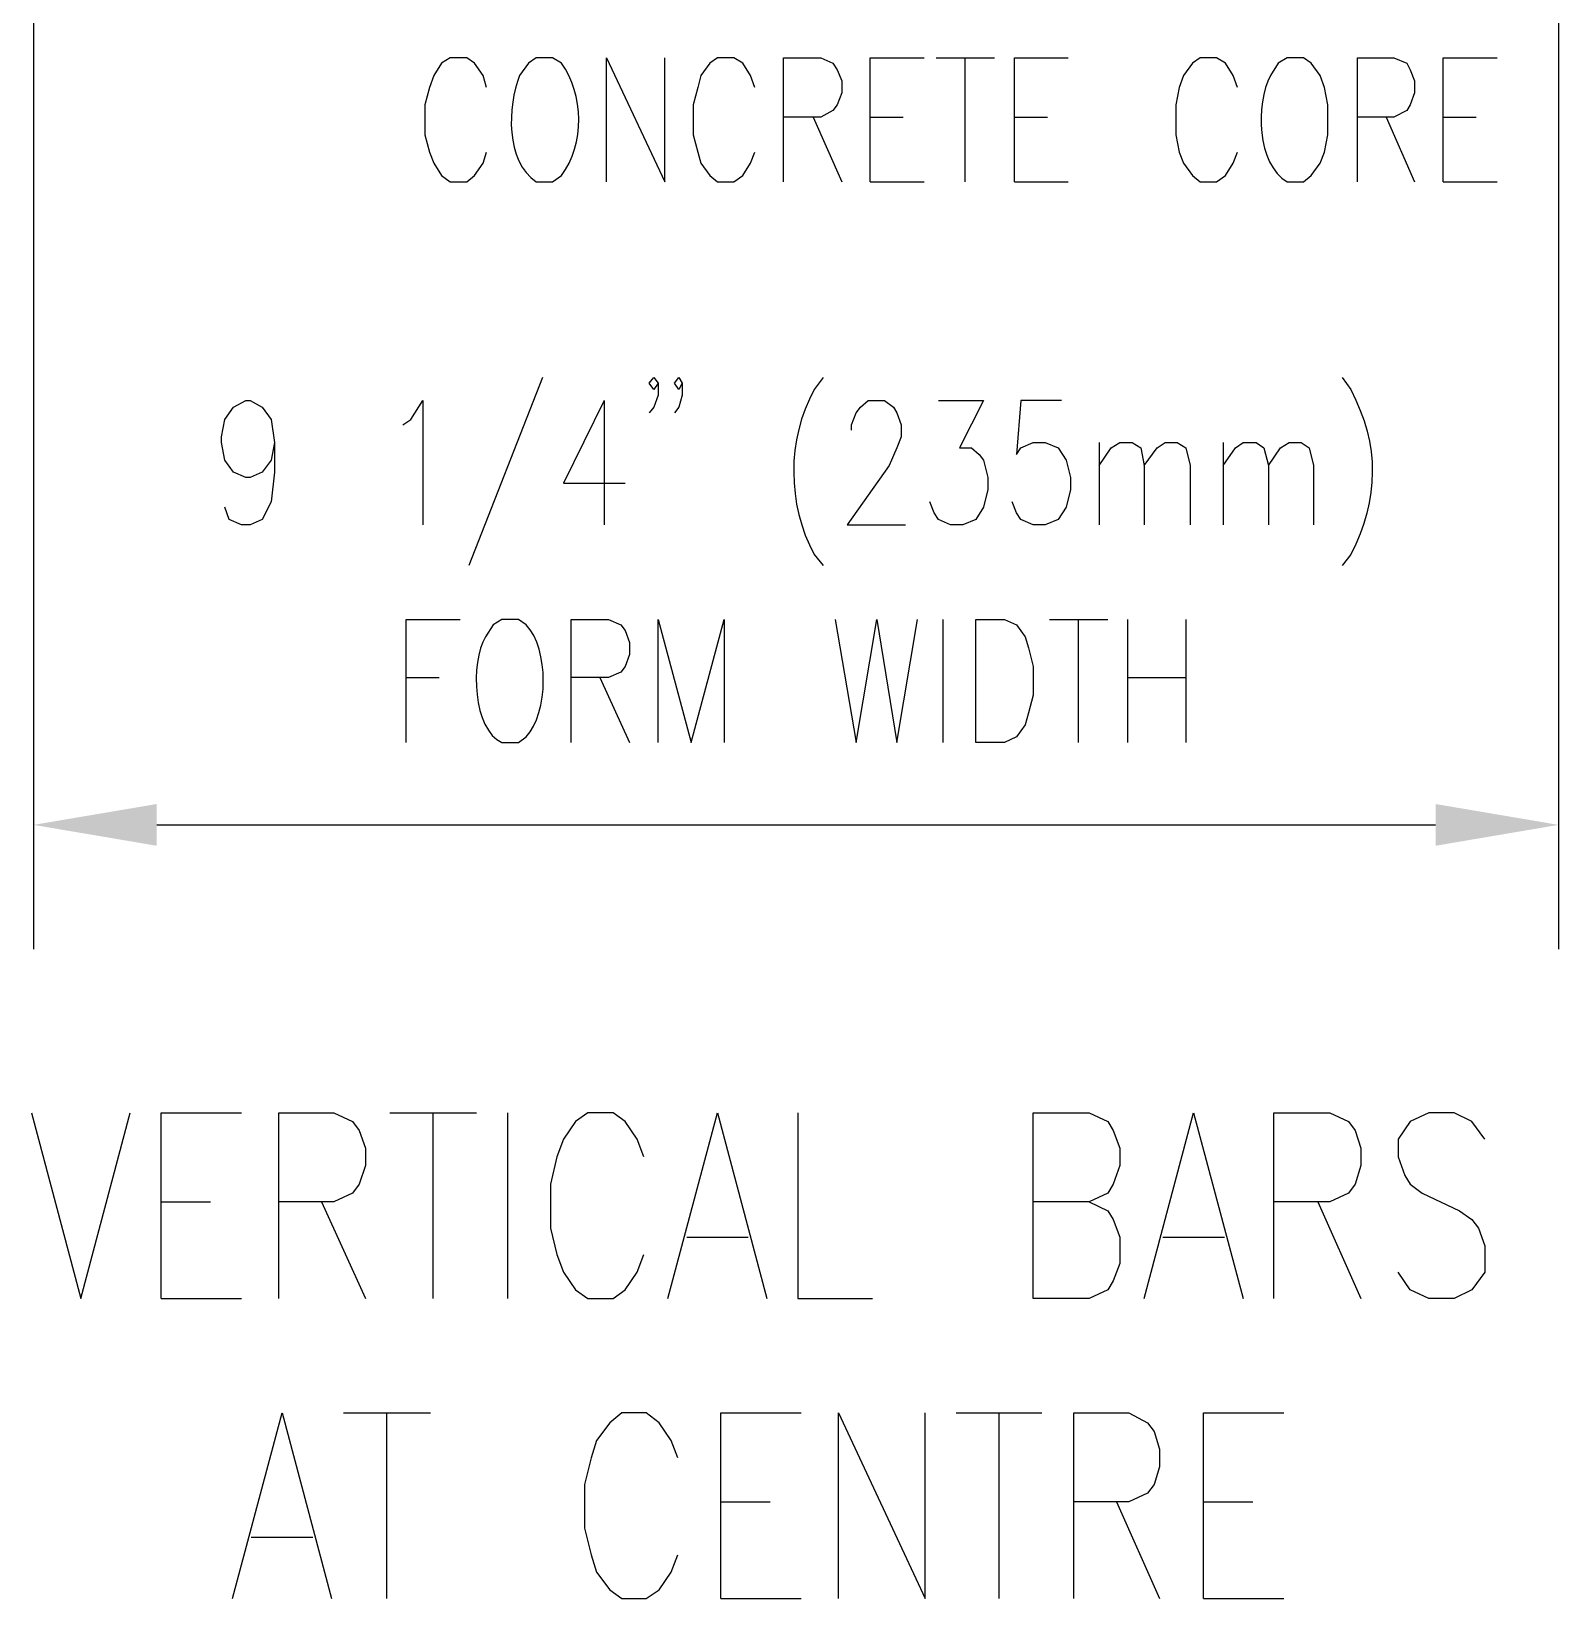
# Model space of a CAD drawing. Header units: millimetres. Extents: x 14 to 201, y 16 to 268.
# Drawn here: x 93.07 to 122.47, y 74.99 to 105.18 of the extents above; entities that cross this region are included whole.
import ezdxf

# ---------------------------------------------------------------- set-up
doc = ezdxf.new("R2010")
doc.units = ezdxf.units.MM
doc.header["$MEASUREMENT"] = 0
doc.layers.get('0').update_dxf_attribs({"linetype": 'CONTINUOUS'})

msp = doc.modelspace()

# ---------------------------------------------------------------- hatches: boundary and pattern name
at = {"true_color": 0x000007}
for points in [[(95.483, 90.297), (95.483, 89.493), (93.112, 89.895)], [(120.1, 90.297), (120.1, 89.493), (122.47, 89.895)]]:
    msp.add_hatch(color=0, dxfattribs=at).paths.add_polyline_path(points)

# ---------------------------------------------------------------- linework, layer by layer
at = {"color": 0, "linetype": 'Continuous', "lineweight": 25, "true_color": 0x000007}
for p, q in [((93.112, 114.046), (93.112, 87.503)), ((122.47, 114.046), (122.47, 87.503)), ((110.49, 104.669), (111.612, 104.669)), ((111.04, 104.669), (111.04, 102.277)), ((108.119, 103.526), (108.67, 102.277)), ((109.22, 103.526), (109.855, 103.526)), ((111.993, 103.526), (112.628, 103.526)), ((119.147, 103.526), (119.697, 102.277)), ((120.248, 103.526), (120.883, 103.526)), ((109.22, 102.277), (110.257, 102.277)), ((111.993, 102.277), (113.03, 102.277)), ((120.248, 102.277), (121.285, 102.277)), ((102.912, 98.51), (101.494, 94.89)), ((108.31, 98.51), (108.14, 98.277)), ((118.3, 98.51), (118.47, 98.277)), ((104.098, 98.065), (104.098, 95.673)), ((113.623, 97.261), (113.623, 95.673)), ((116.014, 97.261), (116.014, 95.673)), ((108.14, 95.102), (108.31, 94.89)), ((118.47, 95.102), (118.3, 94.89)), ((110.617, 93.853), (110.617, 91.482)), ((112.67, 93.853), (113.792, 93.853)), ((113.22, 93.853), (113.22, 91.482)), ((114.173, 93.853), (114.173, 91.482)), ((115.295, 93.853), (115.295, 91.482)), ((100.288, 92.731), (100.923, 92.731)), ((104.013, 92.731), (104.584, 91.482)), ((114.173, 92.731), (115.295, 92.731)), ((95.483, 89.895), (120.1, 89.895)), ((99.97, 84.349), (101.642, 84.349)), ((100.796, 84.349), (100.796, 80.772)), ((102.235, 84.349), (102.235, 80.772)), ((95.568, 82.635), (96.52, 82.635)), ((98.658, 82.635), (99.505, 80.772)), ((117.835, 82.635), (118.66, 80.772)), ((105.685, 81.957), (106.871, 81.957)), ((114.85, 81.957), (116.036, 81.957)), ((95.568, 80.772), (97.113, 80.772)), ((99.081, 78.571), (100.753, 78.571)), ((99.907, 78.571), (99.907, 74.994)), ((110.871, 78.571), (112.522, 78.571)), ((111.697, 78.571), (111.697, 74.994)), ((106.341, 76.856), (107.294, 76.856)), ((113.961, 76.856), (114.787, 74.994)), ((115.634, 76.856), (116.586, 76.856)), ((97.303, 76.179), (98.489, 76.179)), ((106.341, 74.994), (107.887, 74.994)), ((115.634, 74.994), (117.179, 74.994))]:
    msp.add_line(p, q, dxfattribs=at)
for points in [[(101.833, 104.098), (101.769, 104.33), (101.6, 104.563), (101.452, 104.669), (101.134, 104.669), (100.965, 104.563), (100.817, 104.33), (100.732, 104.098), (100.647, 103.759), (100.647, 103.187), (100.732, 102.849), (100.817, 102.637), (100.965, 102.404), (101.134, 102.277), (101.452, 102.277), (101.6, 102.404), (101.769, 102.637), (101.833, 102.849)], [(102.785, 104.669), (102.637, 104.563), (102.468, 104.33)], [(103.272, 104.563), (103.103, 104.669), (102.785, 104.669), (102.785, 104.669)], [(104.14, 102.277), (104.14, 104.669), (105.262, 102.277), (105.262, 104.669)], [(106.997, 104.098), (106.913, 104.33), (106.765, 104.563), (106.595, 104.669), (106.278, 104.669), (106.13, 104.563), (105.96, 104.33), (105.897, 104.098), (105.812, 103.759), (105.812, 103.187), (105.897, 102.849), (105.96, 102.637), (106.13, 102.404), (106.278, 102.277), (106.595, 102.277), (106.765, 102.404), (106.913, 102.637), (106.997, 102.849)], [(107.548, 102.277), (107.548, 104.669), (108.267, 104.669), (108.5, 104.563), (108.585, 104.436), (108.67, 104.225), (108.67, 103.992), (108.585, 103.759), (108.5, 103.653), (108.267, 103.526), (107.548, 103.526)], [(109.22, 102.277), (109.22, 104.669), (110.257, 104.669)], [(111.993, 102.277), (111.993, 104.669), (113.03, 104.669)], [(116.29, 104.098), (116.205, 104.33), (116.057, 104.563), (115.887, 104.669), (115.57, 104.669), (115.422, 104.563), (115.252, 104.33), (115.168, 104.098), (115.104, 103.759), (115.104, 103.187), (115.168, 102.849), (115.252, 102.637), (115.422, 102.404), (115.57, 102.277), (115.887, 102.277), (116.057, 102.404), (116.205, 102.637), (116.29, 102.849)], [(117.242, 104.669), (117.073, 104.563), (116.925, 104.33)], [(117.242, 102.277), (117.56, 102.277), (117.708, 102.404), (117.877, 102.637), (117.962, 102.849), (118.025, 103.187), (118.025, 103.759), (117.962, 104.098), (117.877, 104.33), (117.708, 104.563), (117.56, 104.669), (117.242, 104.669), (117.242, 104.669)], [(118.597, 102.277), (118.597, 104.669), (119.295, 104.669), (119.549, 104.563), (119.613, 104.436), (119.697, 104.225), (119.697, 103.992), (119.613, 103.759), (119.549, 103.653), (119.295, 103.526), (118.597, 103.526)], [(120.248, 102.277), (120.248, 104.669), (121.285, 104.669)], [(102.785, 102.277), (103.103, 102.277), (103.272, 102.404)], [(105.135, 98.404), (105.05, 98.277), (104.965, 98.404), (105.05, 98.51), (105.135, 98.404), (105.135, 98.171), (105.05, 97.938), (104.965, 97.832)], [(105.6, 98.404), (105.537, 98.277), (105.452, 98.404), (105.537, 98.51), (105.6, 98.404), (105.6, 98.171), (105.537, 97.938), (105.452, 97.832)], [(97.748, 97.261), (97.684, 96.922), (97.515, 96.689), (97.282, 96.584), (97.197, 96.584), (96.964, 96.689), (96.795, 96.922), (96.732, 97.261), (96.732, 97.367), (96.795, 97.705), (96.964, 97.938), (97.197, 98.065), (97.282, 98.065), (97.515, 97.938), (97.684, 97.705), (97.748, 97.261), (97.748, 96.689), (97.684, 96.118), (97.515, 95.779), (97.282, 95.673), (97.113, 95.673), (96.88, 95.779), (96.795, 96.012)], [(100.224, 97.6), (100.372, 97.705), (100.605, 98.065), (100.605, 95.673)], [(104.098, 98.065), (103.314, 96.478), (104.5, 96.478)], [(108.86, 97.494), (108.86, 97.6), (108.945, 97.832), (109.029, 97.938), (109.178, 98.065), (109.495, 98.065), (109.664, 97.938), (109.728, 97.832), (109.813, 97.6), (109.813, 97.367), (109.728, 97.155), (109.58, 96.816), (108.775, 95.673), (109.897, 95.673)], [(110.532, 98.065), (111.4, 98.065), (110.934, 97.155), (111.167, 97.155), (111.315, 97.028), (111.4, 96.922), (111.485, 96.584), (111.485, 96.351), (111.4, 96.012), (111.252, 95.779), (110.998, 95.673), (110.765, 95.673), (110.532, 95.779), (110.448, 95.906), (110.363, 96.118)], [(112.903, 98.065), (112.12, 98.065), (112.035, 97.028), (112.12, 97.155), (112.353, 97.261), (112.585, 97.261), (112.839, 97.155), (112.988, 96.922), (113.072, 96.584), (113.072, 96.351), (112.988, 96.012), (112.839, 95.779), (112.585, 95.673), (112.353, 95.673), (112.12, 95.779), (112.035, 95.906), (111.95, 96.118)], [(113.623, 96.816), (113.855, 97.155), (114.025, 97.261), (114.258, 97.261), (114.427, 97.155), (114.49, 96.816), (114.49, 95.673)], [(114.49, 96.816), (114.744, 97.155), (114.893, 97.261), (115.125, 97.261), (115.295, 97.155), (115.379, 96.816), (115.379, 95.673)], [(116.014, 96.816), (116.247, 97.155), (116.395, 97.261), (116.649, 97.261), (116.798, 97.155), (116.882, 96.816), (116.882, 95.673)], [(116.882, 96.816), (117.115, 97.155), (117.284, 97.261), (117.517, 97.261), (117.665, 97.155), (117.75, 96.816), (117.75, 95.673)], [(100.288, 91.482), (100.288, 93.853), (101.325, 93.853)], [(102.129, 93.853), (101.96, 93.747), (101.812, 93.514)], [(102.595, 93.747), (102.447, 93.853), (102.129, 93.853), (102.129, 93.853)], [(103.463, 91.482), (103.463, 93.853), (104.182, 93.853), (104.415, 93.747), (104.5, 93.641), (104.584, 93.409), (104.584, 93.176), (104.5, 92.943), (104.415, 92.837), (104.182, 92.731), (103.463, 92.731)], [(105.135, 91.482), (105.135, 93.853), (105.77, 91.482), (106.405, 93.853), (106.405, 91.482)], [(108.543, 93.853), (108.945, 91.482), (109.347, 93.853), (109.728, 91.482), (110.13, 93.853)], [(102.129, 91.482), (102.447, 91.482), (102.595, 91.588)], [(93.07, 84.349), (94.022, 80.772), (94.975, 84.349)], [(95.568, 80.772), (95.568, 84.349), (97.113, 84.349)], [(97.832, 80.772), (97.832, 84.349), (98.891, 84.349), (99.251, 84.18), (99.378, 84.011), (99.505, 83.672), (99.505, 83.333), (99.378, 82.973), (99.251, 82.804), (98.891, 82.635), (97.832, 82.635)], [(104.86, 83.503), (104.733, 83.841), (104.5, 84.18), (104.267, 84.349), (103.78, 84.349), (103.547, 84.18), (103.314, 83.841), (103.187, 83.503), (103.061, 82.973), (103.061, 82.127), (103.187, 81.619), (103.314, 81.28), (103.547, 80.941), (103.78, 80.772), (104.267, 80.772), (104.5, 80.941), (104.733, 81.28), (104.86, 81.619)], [(105.325, 80.772), (106.278, 84.349), (107.23, 80.772)], [(107.823, 84.349), (107.823, 80.772), (109.262, 80.772)], [(112.353, 80.772), (112.353, 84.349), (113.432, 84.349), (113.792, 84.18), (113.898, 84.011), (114.025, 83.672), (114.025, 83.333), (113.898, 82.973), (113.792, 82.804), (113.432, 82.635), (112.353, 82.635)], [(114.49, 80.772), (115.443, 84.349), (116.395, 80.772)], [(116.988, 80.772), (116.988, 84.349), (118.068, 84.349), (118.428, 84.18), (118.555, 84.011), (118.66, 83.672), (118.66, 83.333), (118.555, 82.973), (118.428, 82.804), (118.068, 82.635), (116.988, 82.635)], [(121.052, 83.841), (120.798, 84.18), (120.46, 84.349), (119.973, 84.349), (119.613, 84.18), (119.38, 83.841), (119.38, 83.503), (119.507, 83.143), (119.613, 82.973), (119.846, 82.804), (120.565, 82.465), (120.798, 82.296), (120.925, 82.127), (121.052, 81.788), (121.052, 81.28), (120.798, 80.941), (120.46, 80.772), (119.973, 80.772), (119.613, 80.941), (119.38, 81.28)], [(113.432, 82.635), (113.792, 82.465), (113.898, 82.296), (114.025, 81.957), (114.025, 81.449), (113.898, 81.111), (113.792, 80.941), (113.432, 80.772), (112.353, 80.772)], [(96.943, 74.994), (97.896, 78.571), (98.848, 74.994)], [(105.516, 77.703), (105.389, 78.042), (105.156, 78.38), (104.902, 78.571), (104.436, 78.571), (104.204, 78.38), (103.95, 78.042), (103.844, 77.703), (103.717, 77.195), (103.717, 76.348), (103.844, 75.84), (103.95, 75.502), (104.204, 75.163), (104.436, 74.994), (104.902, 74.994), (105.156, 75.163), (105.389, 75.502), (105.516, 75.84)], [(106.341, 74.994), (106.341, 78.571), (107.887, 78.571)], [(108.606, 74.994), (108.606, 78.571), (110.278, 74.994), (110.278, 78.571)], [(113.136, 74.994), (113.136, 78.571), (114.194, 78.571), (114.554, 78.38), (114.681, 78.211), (114.787, 77.872), (114.787, 77.534), (114.681, 77.195), (114.554, 77.026), (114.194, 76.856), (113.136, 76.856)], [(115.634, 74.994), (115.634, 78.571), (117.179, 78.571)]]:
    msp.add_lwpolyline(points, dxfattribs=at)
msp.add_lwpolyline([(111.252, 91.482), (111.252, 93.853), (111.802, 93.853), (112.035, 93.747), (112.204, 93.514), (112.268, 93.303), (112.353, 92.943), (112.353, 92.393), (112.268, 92.054), (112.204, 91.821), (112.035, 91.588), (111.802, 91.482)], close=True, dxfattribs=at)
for points in [[(103.272, 102.404), (103.728, 102.993), (103.713, 103.973), (103.272, 104.563)], [(102.468, 104.33), (102.231, 103.726), (102.199, 102.679), (102.785, 102.277)], [(116.925, 104.33), (116.63, 103.762), (116.663, 102.626), (117.242, 102.277)], [(108.14, 98.277), (107.608, 97.312), (107.619, 96.068), (108.14, 95.102)], [(118.47, 98.277), (119.027, 97.206), (119.016, 96.175), (118.47, 95.102)], [(102.595, 91.588), (103.031, 92.056), (103.04, 93.281), (102.595, 93.747)], [(101.812, 93.514), (101.51, 93.023), (101.573, 91.722), (102.129, 91.482)]]:
    msp.add_open_spline(points, degree=3, dxfattribs=at)

doc.saveas('drawing.dxf')
